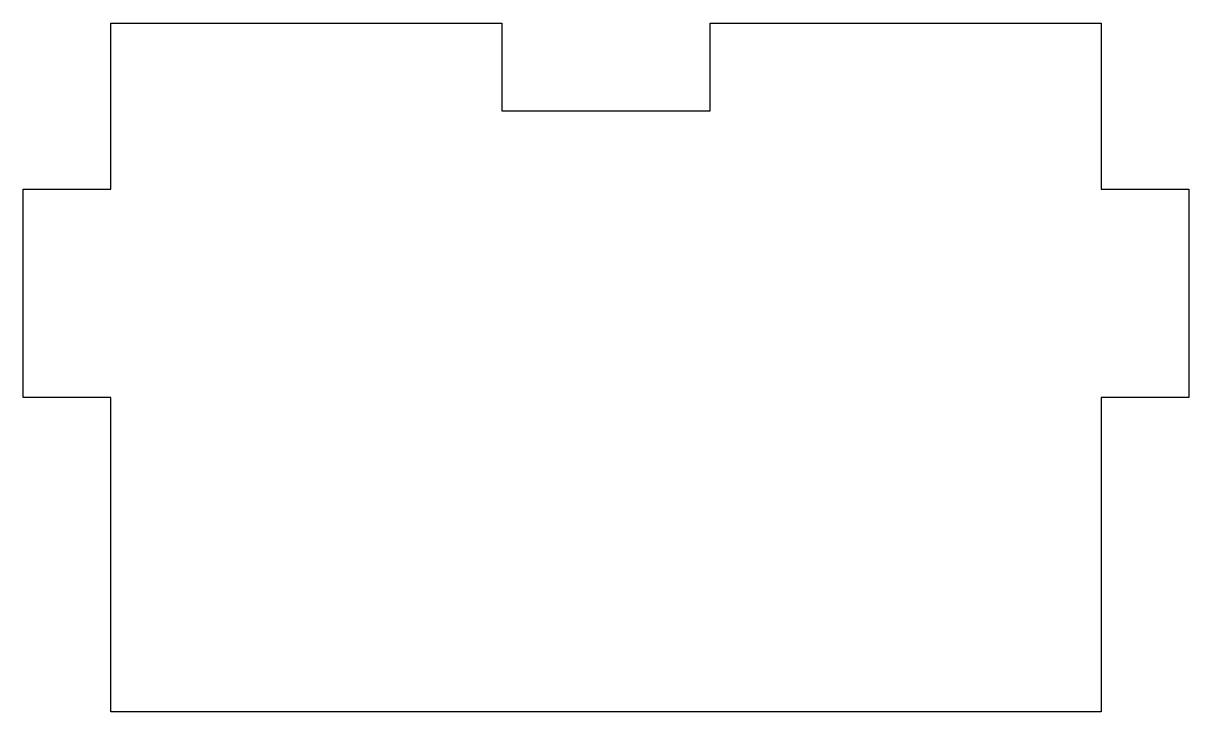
# Model space of a CAD drawing. Header units: inches. Extents: x 0 to 2.8, y 0 to 1.65.
import ezdxf

# ---------------------------------------------------------------- set-up
doc = ezdxf.new("R2010")
doc.units = ezdxf.units.IN
doc.layers.get('0').update_dxf_attribs({"linetype": 'CONTINUOUS'})

msp = doc.modelspace()

# ---------------------------------------------------------------- linework, layer by layer
msp.add_lwpolyline([(0.21, 0), (0.21, 0.754), (0, 0.754), (0, 1.254), (0.21, 1.254), (0.21, 1.652), (1.1475, 1.652), (1.1475, 1.442), (1.6475, 1.442), (1.6475, 1.652), (2.585, 1.652), (2.585, 1.254), (2.795, 1.254), (2.795, 0.754), (2.585, 0.754), (2.585, 0)], close=True)

doc.saveas('drawing.dxf')
